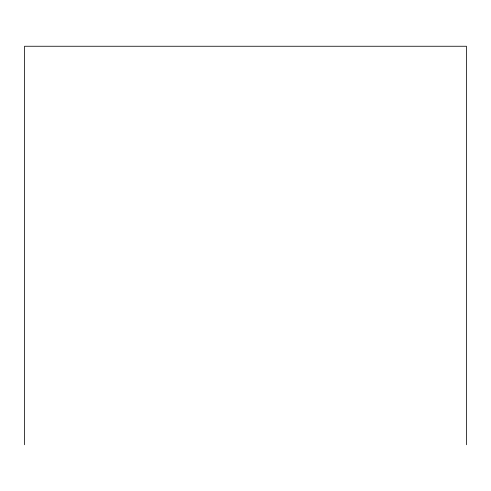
<?xml version="1.0" encoding="UTF-8"?>
<svg xmlns="http://www.w3.org/2000/svg" width="491" height="491" viewBox="0 0 491 491"><rect width="100%" height="100%" fill="white"/><g stroke="black" fill="none" stroke-linecap="round" stroke-linejoin="round"><path stroke-width="0.74" d="M466.45 444.748L466.45 46.252L24.55 46.252L24.55 444.748"/></g></svg>
